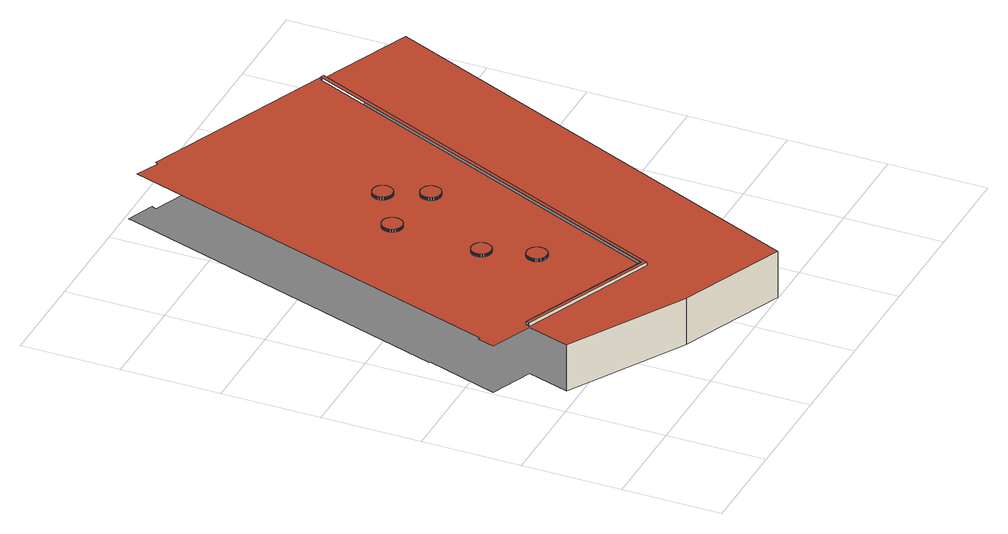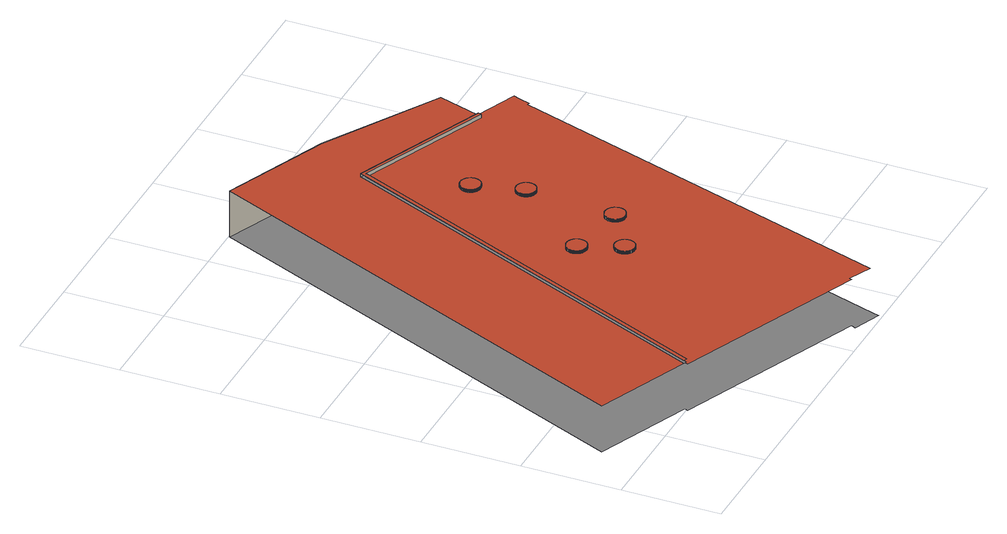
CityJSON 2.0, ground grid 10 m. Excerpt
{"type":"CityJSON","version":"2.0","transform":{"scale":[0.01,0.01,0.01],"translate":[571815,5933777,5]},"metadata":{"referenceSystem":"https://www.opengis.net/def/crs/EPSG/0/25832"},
"CityObjects":{
"building1":{"type":"Building","attributes":{"Grundfläche 2D":"1538.977425","Grundhöhe NN":"5.566"},"children":["building1-1","building1-2","building1-3","building1-4","building1-5"],"geometry":[{"type":"MultiSurface","lod":"3","boundaries":[[[0,1,2,3,4,5]],[[6,7,8,9]],[[10,11,12,13]],[[14,1,0,15]],[[16,17,3,2,1,14,18,19,6,9,20,13,12,21,22,23,24,25,26,27,28,29]],[[11,10,30,8,7,31,32]],[[33,34,35,36,37,38,39,40,15,0,5,4,41,42,43,44,45]]],"semantics":{"surfaces":[{"type":"WallSurface"},{"type":"RoofSurface"},{"type":"GroundSurface"}],"values":[0,0,0,0,1,1,2]}}]},
"building1-1":{"type":"BuildingInstallation","parents":["building1"],"geometry":[{"type":"MultiSurface","lod":"3","boundaries":[[[46,47,48,49,50,51,52,53,54,55,56,57,58,59,60,61,62,63,64,65,66,67,68,69,70,71,72,73,74,75,76,77,78,79,80,81,82,83,84,85,86,87,88,89,90,91,92,93,94,95,96,97,98,99,100,101,102,103,104,105,106,107,108,109,110,111,112,113,114,115,116,117,118,119,120,121,122,123]],[[50,49,124,125]],[[51,50,125,126]],[[122,121,127,128]],[[123,122,128,129]],[[46,123,129,130]],[[47,46,130,131]],[[48,47,131,132]],[[49,48,132,124]],[[52,51,126,133]],[[53,52,133,134]],[[54,53,134,135]],[[55,54,135,136]],[[56,55,136,137]],[[57,56,137,138]],[[58,57,138,139]],[[59,58,139,140]],[[60,59,140,141]],[[61,60,141,142]],[[62,61,142,143]],[[63,62,143,144]],[[64,63,144,145]],[[65,64,145,146]],[[66,65,146,147]],[[67,66,147,148]],[[68,67,148,149]],[[69,68,149,150]],[[70,69,150,151]],[[71,70,151,152]],[[72,71,152,153]],[[73,72,153,154]],[[74,73,154,155]],[[75,74,155,156]],[[76,75,156,157]],[[77,76,157,158]],[[78,77,158,159]],[[79,78,159,160]],[[80,79,160,161]],[[81,80,161,162]],[[82,81,162,163]],[[83,82,163,164]],[[84,83,164,165]],[[85,84,165,166]],[[86,85,166,167]],[[87,86,167,168]],[[88,87,168,169]],[[89,88,169,170]],[[90,89,170,171]],[[91,90,171,172]],[[92,91,172,173]],[[93,92,173,174]],[[94,93,174,175]],[[95,94,175,176]],[[96,95,176,177]],[[97,96,177,178]],[[98,97,178,179]],[[99,98,179,180]],[[100,99,180,181]],[[101,100,181,182]],[[102,101,182,183]],[[103,102,183,184]],[[104,103,184,185]],[[105,104,185,186]],[[106,105,186,187]],[[107,106,187,188]],[[108,107,188,189]],[[109,108,189,190]],[[110,109,190,191]],[[111,110,191,192]],[[112,111,192,193]],[[113,112,193,194]],[[114,113,194,195]],[[115,114,195,196]],[[116,115,196,197]],[[117,116,197,198]],[[118,117,198,199]],[[119,118,199,200]],[[120,119,200,201]],[[121,120,201,127]]],"semantics":{"surfaces":[{"type":"RoofSurface"},{"type":"WallSurface"}],"values":[0,1,1,1,1,1,1,1,1,1,1,1,1,1,1,1,1,1,1,1,1,1,1,1,1,1,1,1,1,1,1,1,1,1,1,1,1,1,1,1,1,1,1,1,1,1,1,1,1,1,1,1,1,1,1,1,1,1,1,1,1,1,1,1,1,1,1,1,1,1,1,1,1,1,1,1,1,1,1]}}]},
"building1-2":{"type":"BuildingInstallation","parents":["building1"],"geometry":[{"type":"MultiSurface","lod":"3","boundaries":[[[202,203,204,205,206,207,208,209,210,211,212,213,214,215,216,217,218,219,220,221,222,223,224,225,226,227,228,229,230,231,232,233,234,235,236,237,238,239,240,241,242,243,244,245,246,247,248,249,250,251,252,253,254,255,256,257,258,259,260,261,262,263,264,265,266,267,268,269,270,271,272,273,274,275,276,277,278,279]],[[208,207,280,281]],[[278,277,282,283]],[[279,278,283,284]],[[202,279,284,285]],[[203,202,285,286]],[[204,203,286,287]],[[205,204,287,288]],[[206,205,288,289]],[[207,206,289,280]],[[209,208,281,290]],[[210,209,290,291]],[[211,210,291,292]],[[212,211,292,293]],[[213,212,293,294]],[[214,213,294,295]],[[215,214,295,296]],[[216,215,296,297]],[[217,216,297,298]],[[218,217,298,299]],[[219,218,299,300]],[[220,219,300,301]],[[221,220,301,302]],[[222,221,302,303]],[[223,222,303,304]],[[224,223,304,305]],[[225,224,305,306]],[[226,225,306,307]],[[227,226,307,308]],[[228,227,308,309]],[[229,228,309,310]],[[230,229,310,311]],[[231,230,311,312]],[[232,231,312,313]],[[233,232,313,314]],[[234,233,314,315]],[[235,234,315,316]],[[236,235,316,317]],[[237,236,317,318]],[[238,237,318,319]],[[239,238,319,320]],[[240,239,320,321]],[[241,240,321,322]],[[242,241,322,323]],[[243,242,323,324]],[[244,243,324,325]],[[245,244,325,326]],[[246,245,326,327]],[[247,246,327,328]],[[248,247,328,329]],[[249,248,329,330]],[[250,249,330,331]],[[251,250,331,332]],[[252,251,332,333]],[[253,252,333,334]],[[254,253,334,335]],[[255,254,335,336]],[[256,255,336,337]],[[257,256,337,338]],[[258,257,338,339]],[[259,258,339,340]],[[260,259,340,341]],[[261,260,341,342]],[[262,261,342,343]],[[263,262,343,344]],[[264,263,344,345]],[[265,264,345,346]],[[266,265,346,347]],[[267,266,347,348]],[[268,267,348,349]],[[269,268,349,350]],[[270,269,350,351]],[[271,270,351,352]],[[272,271,352,353]],[[273,272,353,354]],[[274,273,354,355]],[[275,274,355,356]],[[276,275,356,357]],[[277,276,357,282]]],"semantics":{"surfaces":[{"type":"RoofSurface"},{"type":"WallSurface"}],"values":[0,1,1,1,1,1,1,1,1,1,1,1,1,1,1,1,1,1,1,1,1,1,1,1,1,1,1,1,1,1,1,1,1,1,1,1,1,1,1,1,1,1,1,1,1,1,1,1,1,1,1,1,1,1,1,1,1,1,1,1,1,1,1,1,1,1,1,1,1,1,1,1,1,1,1,1,1,1,1]}}]},
"building1-3":{"type":"BuildingInstallation","parents":["building1"],"geometry":[{"type":"MultiSurface","lod":"3","boundaries":[[[358,359,360,361,362,363,364,365,366,367,368,369,370,371,372,373,374,375,376,377,378,379,380,381,382,383,384,385,386,387,388,389,390,391,392,393,394,395,396,397,398,399,400,401,402,403,404,405,406,407,408,409,410,411,412,413,414,415,416,417,418,419,420,421,422,423,424,425,426,427,428,429,430,431,432,433,434,435]],[[436,437,362,361]],[[437,438,363,362]],[[439,440,435,434]],[[440,441,358,435]],[[441,442,359,358]],[[442,443,360,359]],[[443,436,361,360]],[[438,444,364,363]],[[444,445,365,364]],[[445,446,366,365]],[[446,447,367,366]],[[447,448,368,367]],[[448,449,369,368]],[[449,450,370,369]],[[450,451,371,370]],[[451,452,372,371]],[[452,453,373,372]],[[453,454,374,373]],[[454,455,375,374]],[[455,456,376,375]],[[456,457,377,376]],[[457,458,378,377]],[[458,459,379,378]],[[459,460,380,379]],[[381,380,460,461]],[[382,381,461,462]],[[462,463,383,382]],[[463,464,384,383]],[[464,465,385,384]],[[465,466,386,385]],[[466,467,387,386]],[[467,468,388,387]],[[468,469,389,388]],[[469,470,390,389]],[[470,471,391,390]],[[471,472,392,391]],[[472,473,393,392]],[[473,474,394,393]],[[474,475,395,394]],[[475,476,396,395]],[[476,477,397,396]],[[477,478,398,397]],[[478,479,399,398]],[[479,480,400,399]],[[480,481,401,400]],[[481,482,402,401]],[[482,483,403,402]],[[483,484,404,403]],[[484,485,405,404]],[[485,486,406,405]],[[486,487,407,406]],[[487,488,408,407]],[[488,489,409,408]],[[489,490,410,409]],[[490,491,411,410]],[[491,492,412,411]],[[492,493,413,412]],[[414,413,493,494]],[[494,495,415,414]],[[495,496,416,415]],[[496,497,417,416]],[[497,498,418,417]],[[498,499,419,418]],[[499,500,420,419]],[[500,501,421,420]],[[501,502,422,421]],[[502,503,423,422]],[[503,504,424,423]],[[504,505,425,424]],[[505,506,426,425]],[[506,507,427,426]],[[507,508,428,427]],[[508,509,429,428]],[[509,510,430,429]],[[510,511,431,430]],[[511,512,432,431]],[[512,513,433,432]],[[513,439,434,433]]],"semantics":{"surfaces":[{"type":"RoofSurface"},{"type":"WallSurface"}],"values":[0,1,1,1,1,1,1,1,1,1,1,1,1,1,1,1,1,1,1,1,1,1,1,1,1,1,1,1,1,1,1,1,1,1,1,1,1,1,1,1,1,1,1,1,1,1,1,1,1,1,1,1,1,1,1,1,1,1,1,1,1,1,1,1,1,1,1,1,1,1,1,1,1,1,1,1,1,1,1]}}]},
"building1-4":{"type":"BuildingInstallation","parents":["building1"],"geometry":[{"type":"MultiSurface","lod":"3","boundaries":[[[514,515,516,517,518,519,520,521,522,523,524,525,526,527,528,529,530,531,532,533,534,535,536,537,538,539,540,541,542,543,544,545,546,547,548,549,550,551,552,553,554,555,556,557,558,559,560,561,562,563,564,565,566,567,568,569,570,571,572,573,574,575,576,577,578,579,580,581,582,583,584,585,586,587,588,589,590,591]],[[592,593,524,523]],[[593,594,525,524]],[[594,595,526,525]],[[595,596,527,526]],[[597,598,520,519]],[[598,599,521,520]],[[599,600,522,521]],[[600,592,523,522]],[[596,601,528,527]],[[601,602,529,528]],[[602,603,530,529]],[[603,604,531,530]],[[604,605,532,531]],[[605,606,533,532]],[[606,607,534,533]],[[607,608,535,534]],[[608,609,536,535]],[[609,610,537,536]],[[610,611,538,537]],[[611,612,539,538]],[[612,613,540,539]],[[613,614,541,540]],[[614,615,542,541]],[[615,616,543,542]],[[616,617,544,543]],[[617,618,545,544]],[[618,619,546,545]],[[619,620,547,546]],[[620,621,548,547]],[[621,622,549,548]],[[550,549,622,623]],[[551,550,623,624]],[[624,625,552,551]],[[625,626,553,552]],[[626,627,554,553]],[[627,628,555,554]],[[628,629,556,555]],[[629,630,557,556]],[[630,631,558,557]],[[631,632,559,558]],[[632,633,560,559]],[[633,634,561,560]],[[634,635,562,561]],[[635,636,563,562]],[[636,637,564,563]],[[637,638,565,564]],[[638,639,566,565]],[[639,640,567,566]],[[640,641,568,567]],[[641,642,569,568]],[[642,643,570,569]],[[643,644,571,570]],[[572,571,644,645]],[[573,572,645,646]],[[646,647,574,573]],[[647,648,575,574]],[[648,649,576,575]],[[649,650,577,576]],[[650,651,578,577]],[[651,652,579,578]],[[652,653,580,579]],[[653,654,581,580]],[[654,655,582,581]],[[655,656,583,582]],[[656,657,584,583]],[[657,658,585,584]],[[658,659,586,585]],[[659,660,587,586]],[[660,661,588,587]],[[661,662,589,588]],[[662,663,590,589]],[[663,664,591,590]],[[664,665,514,591]],[[665,666,515,514]],[[666,667,516,515]],[[667,668,517,516]],[[668,669,518,517]],[[669,597,519,518]]],"semantics":{"surfaces":[{"type":"RoofSurface"},{"type":"WallSurface"}],"values":[0,1,1,1,1,1,1,1,1,1,1,1,1,1,1,1,1,1,1,1,1,1,1,1,1,1,1,1,1,1,1,1,1,1,1,1,1,1,1,1,1,1,1,1,1,1,1,1,1,1,1,1,1,1,1,1,1,1,1,1,1,1,1,1,1,1,1,1,1,1,1,1,1,1,1,1,1,1,1]}}]},
"building1-5":{"type":"BuildingInstallation","parents":["building1"],"geometry":[{"type":"MultiSurface","lod":"3","boundaries":[[[670,671,672,673,674,675,676,677,678,679,680,681,682,683,684,685,686,687,688,689,690,691,692,693,694,695,696,697,698,699,700,701,702,703,704,705,706,707,708,709,710,711,712,713,714,715,716,717,718,719,720,721,722,723,724,725,726,727,728,729,730,731,732,733,734,735,736,737,738,739,740,741,742,743,744,745,746,747]],[[674,673,748,749]],[[675,674,749,750]],[[747,746,751,752]],[[670,747,752,753]],[[671,670,753,754]],[[672,671,754,755]],[[673,672,755,748]],[[676,675,750,756]],[[677,676,756,757]],[[678,677,757,758]],[[679,678,758,759]],[[680,679,759,760]],[[681,680,760,761]],[[682,681,761,762]],[[683,682,762,763]],[[684,683,763,764]],[[685,684,764,765]],[[686,685,765,766]],[[687,686,766,767]],[[688,687,767,768]],[[689,688,768,769]],[[690,689,769,770]],[[691,690,770,771]],[[692,691,771,772]],[[693,692,772,773]],[[694,693,773,774]],[[695,694,774,775]],[[696,695,775,776]],[[697,696,776,777]],[[698,697,777,778]],[[699,698,778,779]],[[700,699,779,780]],[[701,700,780,781]],[[702,701,781,782]],[[703,702,782,783]],[[704,703,783,784]],[[705,704,784,785]],[[706,705,785,786]],[[707,706,786,787]],[[708,707,787,788]],[[709,708,788,789]],[[710,709,789,790]],[[711,710,790,791]],[[712,711,791,792]],[[713,712,792,793]],[[714,713,793,794]],[[715,714,794,795]],[[716,715,795,796]],[[717,716,796,797]],[[718,717,797,798]],[[719,718,798,799]],[[720,719,799,800]],[[721,720,800,801]],[[722,721,801,802]],[[723,722,802,803]],[[724,723,803,804]],[[725,724,804,805]],[[726,725,805,806]],[[727,726,806,807]],[[728,727,807,808]],[[729,728,808,809]],[[730,729,809,810]],[[731,730,810,811]],[[732,731,811,812]],[[733,732,812,813]],[[734,733,813,814]],[[735,734,814,815]],[[736,735,815,816]],[[737,736,816,817]],[[738,737,817,818]],[[739,738,818,819]],[[740,739,819,820]],[[741,740,820,821]],[[742,741,821,822]],[[743,742,822,823]],[[744,743,823,824]],[[745,744,824,825]],[[746,745,825,751]]],"semantics":{"surfaces":[{"type":"RoofSurface"},{"type":"WallSurface"}],"values":[0,1,1,1,1,1,1,1,1,1,1,1,1,1,1,1,1,1,1,1,1,1,1,1,1,1,1,1,1,1,1,1,1,1,1,1,1,1,1,1,1,1,1,1,1,1,1,1,1,1,1,1,1,1,1,1,1,1,1,1,1,1,1,1,1,1,1,1,1,1,1,1,1,1,1,1,1,1,1]}}]}
},
"vertices":[
[1479,452,57],[1479,452,557],[1467,459,557],[323,1132,557],[323,1132,57],[1467,459,57],[1844,1006,557],[1844,1006,592],[474,1574,592],[474,1574,557],[490,1611,592],[1824,1054,592],[1824,1054,557],[490,1611,557],[2541,9,557],[2541,9,57],[35,1739,557],[461,1562,557],[4485,4579,557],[3530,4973,557],[489,1611,557],[3495,4988,557],[3512,4981,557],[3524,5009,557],[1617,5803,557],[1605,5776,557],[1375,5882,557],[115,1906,557],[90,1913,557],[55,1802,557],[489,1611,592],[3530,4973,592],[3495,4988,592],[1344,5905,57],[1362,5963,57],[1637,5846,57],[1617,5803,57],[3524,5009,57],[3512,4981,57],[3530,4973,57],[4485,4579,57],[461,1562,57],[35,1739,57],[269,2470,57],[258,2474,57],[1340,5893,57],
[1648,1907,588],[1658,1915,588],[1666,1924,588],[1672,1933,588],[1678,1943,588],[1683,1954,588],[1687,1966,588],[1688,1972,588],[1689,1978,588],[1689,1985,588],[1689,1992,588],[1689,1999,588],[1688,2006,588],[1686,2013,588],[1684,2020,588],[1682,2027,588],[1679,2033,588],[1676,2040,588],[1672,2046,588],[1667,2052,588],[1663,2057,588],[1658,2062,588],[1653,2067,588],[1647,2071,588],[1641,2075,588],[1636,2078,588],[1630,2081,588],[1618,2085,588],[1606,2088,588],[1595,2089,588],[1584,2089,588],[1572,2088,588],[1560,2085,588],[1554,2083,588],[1548,2081,588],[1542,2078,588],[1536,2074,588],[1530,2070,588],[1524,2066,588],[1519,2061,588],[1514,2056,588],[1509,2050,588],[1505,2045,588],[1501,2038,588],[1498,2032,588],[1495,2025,588],[1493,2019,588],[1491,2012,588],[1490,2005,588],[1489,1998,588],[1488,1991,588],[1488,1985,588],[1489,1978,588],[1491,1966,588],[1494,1954,588],[1499,1944,588],[1504,1934,588],[1511,1925,588],[1520,1916,588],[1525,1911,588],[1530,1907,588],[1535,1904,588],[1541,1900,588],[1548,1897,588],[1554,1894,588],[1561,1892,588],[1568,1890,588],[1575,1889,588],[1582,1888,588],[1590,1888,588],[1597,1888,588],[1604,1889,588],[1611,1891,588],[1618,1892,588],[1624,1895,588],[1631,1897,588],[1637,1900,588],[1643,1904,588],[1672,1933,557],[1678,1943,557],[1683,1954,557],[1631,1897,557],[1637,1900,557],[1643,1904,557],[1648,1907,557],[1658,1915,557],[1666,1924,557],[1687,1966,557],[1688,1972,557],[1689,1978,557],[1689,1985,557],[1689,1992,557],[1689,1999,557],[1688,2006,557],[1686,2013,557],[1684,2020,557],[1682,2027,557],[1679,2033,557],[1676,2040,557],[1672,2046,557],[1667,2052,557],[1663,2057,557],[1658,2062,557],[1653,2067,557],[1647,2071,557],[1641,2075,557],[1636,2078,557],[1630,2081,557],[1618,2085,557],[1606,2088,557],[1595,2089,557],[1584,2089,557],[1572,2088,557],[1560,2085,557],[1554,2083,557],[1548,2081,557],[1542,2078,557],[1536,2074,557],[1530,2070,557],[1524,2066,557],[1519,2061,557],[1514,2056,557],[1509,2050,557],[1505,2045,557],[1501,2038,557],[1498,2032,557],[1495,2025,557],[1493,2019,557],[1491,2012,557],[1490,2005,557],[1489,1998,557],[1488,1991,557],[1488,1985,557],[1489,1978,557],[1491,1966,557],[1494,1954,557],[1499,1944,557],[1504,1934,557],[1511,1925,557],[1520,1916,557],[1525,1911,557],[1530,1907,557],[1535,1904,557],[1541,1900,557],[1548,1897,557],[1554,1894,557],[1561,1892,557],[1568,1890,557],[1575,1889,557],[1582,1888,557],[1590,1888,557],[1597,1888,557],[1604,1889,557],[1611,1891,557],[1618,1892,557],[1624,1895,557],
[1509,2403,588],[1514,2407,588],[1519,2411,588],[1527,2419,588],[1535,2428,588],[1540,2438,588],[1545,2447,588],[1549,2458,588],[1551,2471,588],[1552,2477,588],[1552,2483,588],[1552,2490,588],[1551,2497,588],[1550,2503,588],[1549,2510,588],[1547,2517,588],[1544,2523,588],[1541,2530,588],[1538,2536,588],[1534,2542,588],[1529,2547,588],[1525,2553,588],[1520,2557,588],[1514,2562,588],[1509,2566,588],[1503,2569,588],[1497,2572,588],[1492,2575,588],[1485,2577,588],[1474,2580,588],[1462,2582,588],[1451,2583,588],[1440,2582,588],[1429,2579,588],[1417,2575,588],[1412,2573,588],[1406,2570,588],[1400,2566,588],[1395,2563,588],[1389,2558,588],[1384,2554,588],[1380,2548,588],[1375,2543,588],[1371,2537,588],[1368,2531,588],[1365,2525,588],[1362,2518,588],[1360,2512,588],[1358,2505,588],[1357,2498,588],[1356,2491,588],[1356,2484,588],[1356,2478,588],[1357,2471,588],[1358,2465,588],[1361,2453,588],[1365,2442,588],[1370,2433,588],[1377,2424,588],[1384,2415,588],[1393,2407,588],[1398,2403,588],[1404,2400,588],[1410,2397,588],[1416,2394,588],[1422,2391,588],[1429,2389,588],[1436,2388,588],[1443,2387,588],[1450,2386,588],[1457,2386,588],[1464,2387,588],[1471,2388,588],[1478,2389,588],[1484,2391,588],[1491,2393,588],[1497,2396,588],[1503,2399,588],[1540,2438,557],[1545,2447,557],[1491,2393,557],[1497,2396,557],[1503,2399,557],[1509,2403,557],[1514,2407,557],[1519,2411,557],[1527,2419,557],[1535,2428,557],[1549,2458,557],[1551,2471,557],[1552,2477,557],[1552,2483,557],[1552,2490,557],[1551,2497,557],[1550,2503,557],[1549,2510,557],[1547,2517,557],[1544,2523,557],[1541,2530,557],[1538,2536,557],[1534,2542,557],[1529,2547,557],[1525,2553,557],[1520,2557,557],[1514,2562,557],[1509,2566,557],[1503,2569,557],[1497,2572,557],[1492,2575,557],[1485,2577,557],[1474,2580,557],[1462,2582,557],[1451,2583,557],[1440,2582,557],[1429,2579,557],[1417,2575,557],[1412,2573,557],[1406,2570,557],[1400,2566,557],[1395,2563,557],[1389,2558,557],[1384,2554,557],[1380,2548,557],[1375,2543,557],[1371,2537,557],[1368,2531,557],[1365,2525,557],[1362,2518,557],[1360,2512,557],[1358,2505,557],[1357,2498,557],[1356,2491,557],[1356,2484,557],[1356,2478,557],[1357,2471,557],[1358,2465,557],[1361,2453,557],[1365,2442,557],[1370,2433,557],[1377,2424,557],[1384,2415,557],[1393,2407,557],[1398,2403,557],[1404,2400,557],[1410,2397,557],[1416,2394,557],[1422,2391,557],[1429,2389,557],[1436,2388,557],[1443,2387,557],[1450,2386,557],[1457,2386,557],[1464,2387,557],[1471,2388,557],[1478,2389,557],[1484,2391,557],
[1564,3312,588],[1574,3319,588],[1583,3327,588],[1590,3336,588],[1597,3345,588],[1602,3356,588],[1607,3367,588],[1609,3374,588],[1610,3380,588],[1611,3387,588],[1612,3394,588],[1612,3401,588],[1611,3408,588],[1610,3416,588],[1609,3423,588],[1607,3430,588],[1604,3437,588],[1601,3443,588],[1598,3450,588],[1594,3456,588],[1590,3462,588],[1585,3467,588],[1580,3472,588],[1575,3477,588],[1569,3481,588],[1564,3485,588],[1558,3488,588],[1546,3493,588],[1535,3497,588],[1524,3499,588],[1512,3500,588],[1501,3500,588],[1488,3498,588],[1482,3496,588],[1475,3494,588],[1469,3491,588],[1463,3488,588],[1456,3485,588],[1451,3481,588],[1445,3476,588],[1439,3472,588],[1434,3466,588],[1430,3461,588],[1425,3455,588],[1421,3449,588],[1418,3442,588],[1415,3436,588],[1413,3429,588],[1411,3422,588],[1409,3415,588],[1409,3408,588],[1408,3402,588],[1408,3395,588],[1409,3382,588],[1412,3371,588],[1416,3360,588],[1420,3350,588],[1427,3339,588],[1435,3329,588],[1439,3325,588],[1444,3320,588],[1450,3316,588],[1456,3312,588],[1462,3309,588],[1468,3305,588],[1475,3303,588],[1482,3300,588],[1489,3299,588],[1496,3297,588],[1503,3297,588],[1511,3296,588],[1518,3297,588],[1525,3297,588],[1532,3299,588],[1539,3301,588],[1545,3303,588],[1552,3305,588],[1558,3308,588],[1590,3336,557],[1597,3345,557],[1602,3356,557],[1552,3305,557],[1558,3308,557],[1564,3312,557],[1574,3319,557],[1583,3327,557],[1607,3367,557],[1609,3374,557],[1610,3380,557],[1611,3387,557],[1612,3394,557],[1612,3401,557],[1611,3408,557],[1610,3416,557],[1609,3423,557],[1607,3430,557],[1604,3437,557],[1601,3443,557],[1598,3450,557],[1594,3456,557],[1590,3462,557],[1585,3467,557],[1580,3472,557],[1575,3477,557],[1569,3481,557],[1564,3485,557],[1558,3488,557],[1546,3493,557],[1535,3497,557],[1524,3499,557],[1512,3500,557],[1501,3500,557],[1488,3498,557],[1482,3496,557],[1475,3494,557],[1469,3491,557],[1463,3488,557],[1456,3485,557],[1451,3481,557],[1445,3476,557],[1439,3472,557],[1434,3466,557],[1430,3461,557],[1425,3455,557],[1421,3449,557],[1418,3442,557],[1415,3436,557],[1413,3429,557],[1411,3422,557],[1409,3415,557],[1409,3408,557],[1408,3402,557],[1408,3395,557],[1409,3382,557],[1412,3371,557],[1416,3360,557],[1420,3350,557],[1427,3339,557],[1435,3329,557],[1439,3325,557],[1444,3320,557],[1450,3316,557],[1456,3312,557],[1462,3309,557],[1468,3305,557],[1475,3303,557],[1482,3300,557],[1489,3299,557],[1496,3297,557],[1503,3297,557],[1511,3296,557],[1518,3297,557],[1525,3297,557],[1532,3299,557],[1539,3301,557],[1545,3303,557],
[1972,3596,588],[1979,3597,588],[1986,3598,588],[1993,3599,588],[1999,3601,588],[2005,3603,588],[2011,3606,588],[2022,3612,588],[2032,3619,588],[2040,3626,588],[2047,3635,588],[2054,3644,588],[2060,3655,588],[2062,3661,588],[2065,3668,588],[2066,3674,588],[2068,3681,588],[2068,3688,588],[2069,3695,588],[2069,3702,588],[2068,3709,588],[2067,3716,588],[2065,3723,588],[2063,3730,588],[2060,3737,588],[2057,3743,588],[2054,3749,588],[2050,3755,588],[2045,3761,588],[2041,3766,588],[2036,3770,588],[2031,3775,588],[2026,3778,588],[2015,3785,588],[2005,3790,588],[1994,3793,588],[1983,3795,588],[1971,3796,588],[1959,3796,588],[1952,3795,588],[1946,3794,588],[1939,3792,588],[1933,3790,588],[1927,3787,588],[1920,3784,588],[1914,3780,588],[1908,3776,588],[1903,3771,588],[1898,3766,588],[1893,3761,588],[1888,3755,588],[1884,3750,588],[1881,3743,588],[1878,3737,588],[1875,3731,588],[1873,3724,588],[1871,3718,588],[1870,3711,588],[1869,3705,588],[1869,3692,588],[1870,3681,588],[1873,3670,588],[1876,3659,588],[1881,3649,588],[1888,3638,588],[1892,3633,588],[1896,3628,588],[1901,3623,588],[1906,3619,588],[1912,3614,588],[1918,3611,588],[1924,3607,588],[1930,3604,588],[1937,3602,588],[1944,3600,588],[1951,3598,588],[1958,3597,588],[1965,3596,588],[2040,3626,557],[2047,3635,557],[2054,3644,557],[2060,3655,557],[2062,3661,557],[2005,3603,557],[2011,3606,557],[2022,3612,557],[2032,3619,557],[2065,3668,557],[2066,3674,557],[2068,3681,557],[2068,3688,557],[2069,3695,557],[2069,3702,557],[2068,3709,557],[2067,3716,557],[2065,3723,557],[2063,3730,557],[2060,3737,557],[2057,3743,557],[2054,3749,557],[2050,3755,557],[2045,3761,557],[2041,3766,557],[2036,3770,557],[2031,3775,557],[2026,3778,557],[2015,3785,557],[2005,3790,557],[1994,3793,557],[1983,3795,557],[1971,3796,557],[1959,3796,557],[1952,3795,557],[1946,3794,557],[1939,3792,557],[1933,3790,557],[1927,3787,557],[1920,3784,557],[1914,3780,557],[1908,3776,557],[1903,3771,557],[1898,3766,557],[1893,3761,557],[1888,3755,557],[1884,3750,557],[1881,3743,557],[1878,3737,557],[1875,3731,557],[1873,3724,557],[1871,3718,557],[1870,3711,557],[1869,3705,557],[1869,3692,557],[1870,3681,557],[1873,3670,557],[1876,3659,557],[1881,3649,557],[1888,3638,557],[1892,3633,557],[1896,3628,557],[1901,3623,557],[1906,3619,557],[1912,3614,557],[1918,3611,557],[1924,3607,557],[1930,3604,557],[1937,3602,557],[1944,3600,557],[1951,3598,557],[1958,3597,557],[1965,3596,557],[1972,3596,557],[1979,3597,557],[1986,3598,557],[1993,3599,557],[1999,3601,557],
[2192,3204,588],[2202,3211,588],[2211,3219,588],[2219,3227,588],[2226,3237,588],[2231,3247,588],[2236,3259,588],[2238,3265,588],[2240,3271,588],[2241,3278,588],[2241,3285,588],[2241,3292,588],[2241,3299,588],[2240,3306,588],[2239,3313,588],[2237,3321,588],[2235,3327,588],[2232,3334,588],[2228,3341,588],[2225,3347,588],[2220,3353,588],[2216,3358,588],[2211,3363,588],[2206,3368,588],[2201,3372,588],[2195,3376,588],[2190,3379,588],[2178,3385,588],[2167,3389,588],[2156,3391,588],[2145,3392,588],[2133,3392,588],[2120,3390,588],[2114,3389,588],[2107,3387,588],[2101,3384,588],[2095,3382,588],[2089,3378,588],[2082,3374,588],[2077,3370,588],[2071,3365,588],[2066,3360,588],[2061,3355,588],[2057,3349,588],[2053,3343,588],[2049,3336,588],[2046,3330,588],[2044,3323,588],[2042,3316,588],[2041,3310,588],[2040,3303,588],[2039,3296,588],[2039,3290,588],[2040,3277,588],[2042,3265,588],[2046,3255,588],[2050,3244,588],[2056,3234,588],[2064,3224,588],[2069,3219,588],[2073,3215,588],[2079,3211,588],[2084,3207,588],[2090,3203,588],[2097,3200,588],[2103,3197,588],[2110,3194,588],[2117,3192,588],[2124,3191,588],[2132,3190,588],[2139,3190,588],[2146,3190,588],[2153,3191,588],[2160,3192,588],[2167,3193,588],[2174,3196,588],[2180,3198,588],[2186,3201,588],[2219,3227,557],[2226,3237,557],[2231,3247,557],[2180,3198,557],[2186,3201,557],[2192,3204,557],[2202,3211,557],[2211,3219,557],[2236,3259,557],[2238,3265,557],[2240,3271,557],[2241,3278,557],[2241,3285,557],[2241,3292,557],[2241,3299,557],[2240,3306,557],[2239,3313,557],[2237,3321,557],[2235,3327,557],[2232,3334,557],[2228,3341,557],[2225,3347,557],[2220,3353,557],[2216,3358,557],[2211,3363,557],[2206,3368,557],[2201,3372,557],[2195,3376,557],[2190,3379,557],[2178,3385,557],[2167,3389,557],[2156,3391,557],[2145,3392,557],[2133,3392,557],[2120,3390,557],[2114,3389,557],[2107,3387,557],[2101,3384,557],[2095,3382,557],[2089,3378,557],[2082,3374,557],[2077,3370,557],[2071,3365,557],[2066,3360,557],[2061,3355,557],[2057,3349,557],[2053,3343,557],[2049,3336,557],[2046,3330,557],[2044,3323,557],[2042,3316,557],[2041,3310,557],[2040,3303,557],[2039,3296,557],[2039,3290,557],[2040,3277,557],[2042,3265,557],[2046,3255,557],[2050,3244,557],[2056,3234,557],[2064,3224,557],[2069,3219,557],[2073,3215,557],[2079,3211,557],[2084,3207,557],[2090,3203,557],[2097,3200,557],[2103,3197,557],[2110,3194,557],[2117,3192,557],[2124,3191,557],[2132,3190,557],[2139,3190,557],[2146,3190,557],[2153,3191,557],[2160,3192,557],[2167,3193,557],[2174,3196,557]
]}
